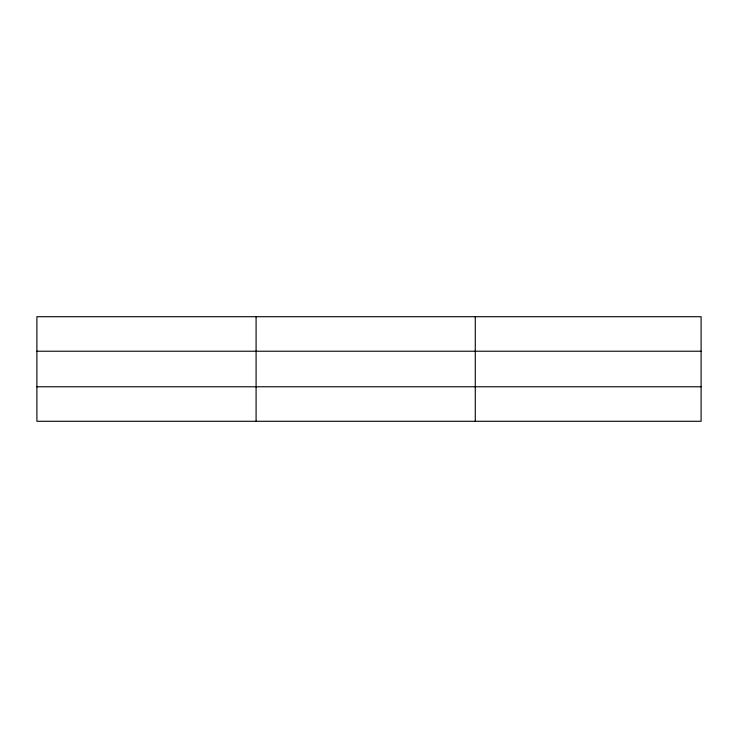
<?xml version="1.0" encoding="UTF-8"?>
<svg xmlns="http://www.w3.org/2000/svg" width="738" height="738" viewBox="0 0 738 738"><rect width="100%" height="100%" fill="white"/><g stroke="black" fill="none" stroke-linecap="round" stroke-linejoin="round"><path stroke-width="1.11" d="M256.086 421.287L256.086 316.713M475.272 421.287L475.272 316.713M701.1 386.777L701.1 421.287L36.9 421.287L36.9 316.713L701.1 316.713L701.1 386.777L36.9 386.777M36.9 351.223L701.1 351.223"/></g></svg>
